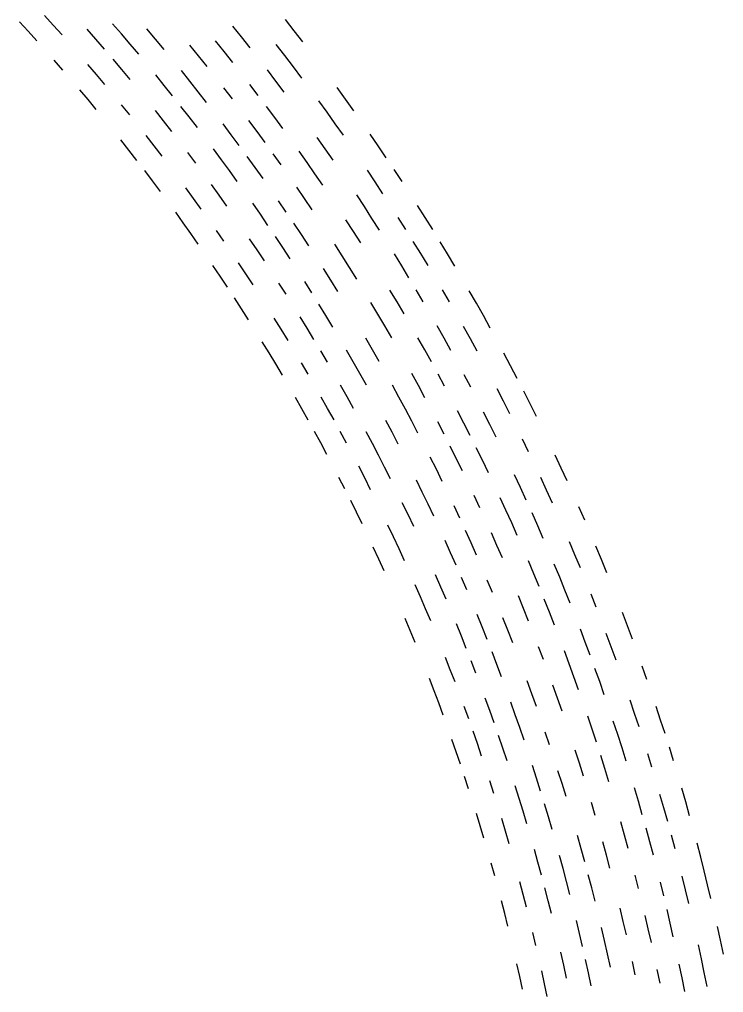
# Model space of a CAD drawing. Header units: metres. Extents: x -298 to 300, y -298 to 299.
# Drawn here: x 200.5 to 293.5, y 56.7 to 185.2 of the extents above; entities that cross this region are included whole.
import ezdxf

# ---------------------------------------------------------------- set-up
doc = ezdxf.new("R2010")
doc.units = ezdxf.units.M

msp = doc.modelspace()

# ---------------------------------------------------------------- linework, layer by layer
for p, q in [((204.98851, 184.42174, -692.8203), (203.82365, 185.7039, -692.8203)), ((236.80846, 183.68956, -692.8203), (235.64732, 185.17192, -692.8203)), ((201.68248, 183.61333, -692.8203), (200.52281, 184.87474, -692.8203)), ((206.14537, 183.13225, -692.8203), (204.98851, 184.42174, -692.8203)), ((210.62608, 182.56944, -692.8203), (209.4727, 183.88707, -692.8203)), ((213.97392, 183.27019, -692.8203), (212.81602, 184.60893, -692.8203)), ((218.49089, 182.57066, -692.8203), (217.33733, 183.93779, -692.8203)), ((229.83855, 182.86967, -692.8203), (228.68285, 184.30815, -692.8203)), ((202.83427, 182.34459, -692.8203), (201.68248, 183.61333, -692.8203)), ((211.77116, 181.24449, -692.8203), (210.62608, 182.56944, -692.8203)), ((215.12334, 181.92424, -692.8203), (213.97392, 183.27019, -692.8203)), ((219.63585, 181.19627, -692.8203), (218.49089, 182.57066, -692.8203)), ((230.98528, 181.42393, -692.8203), (229.83855, 182.86967, -692.8203)), ((237.96019, 182.19994, -692.8203), (236.80846, 183.68956, -692.8203)), ((216.26433, 180.57103, -692.8203), (215.12334, 181.92424, -692.8203)), ((224.16222, 180.38512, -692.8203), (223.02226, 181.78795, -692.8203)), ((227.56664, 180.92162, -692.8203), (226.4232, 182.34587, -692.8203)), ((235.57262, 180.39879, -692.8203), (234.43211, 181.87346, -692.8203)), ((214.0363, 178.57317, -692.8203), (212.90794, 179.9124, -692.8203)), ((225.29344, 178.97508, -692.8203), (224.16222, 180.38512, -692.8203)), ((228.70116, 179.49022, -692.8203), (227.56664, 180.92162, -692.8203)), ((236.70372, 178.91692, -692.8203), (235.57262, 180.39879, -692.8203)), ((206.24156, 178.4954, -692.8203), (205.11388, 179.78563, -692.8203)), ((210.69102, 177.90227, -692.8203), (209.56688, 179.22044, -692.8203)), ((237.82555, 177.42796, -692.8203), (236.70372, 178.91692, -692.8203)), ((211.80675, 176.57701, -692.8203), (210.69102, 177.90227, -692.8203)), ((215.15623, 177.22691, -692.8203), (214.0363, 178.57317, -692.8203)), ((219.63597, 176.4688, -692.8203), (218.52074, 177.84325, -692.8203)), ((223.01878, 177.03032, -692.8203), (221.89989, 178.42607, -692.8203)), ((234.37053, 177.04387, -692.8203), (233.25133, 178.51097, -692.8203)), ((220.74266, 175.08733, -692.8203), (219.63597, 176.4688, -692.8203)), ((224.12889, 175.62755, -692.8203), (223.01878, 177.03032, -692.8203)), ((228.63353, 174.7028, -692.8203), (227.5291, 176.1339, -692.8203)), ((232.0504, 175.15355, -692.8203), (230.94304, 176.60612, -692.8203)), ((235.48058, 175.56975, -692.8203), (234.37053, 177.04387, -692.8203)), ((243.57762, 174.64458, -692.8203), (242.47319, 176.16972, -692.8203)), ((209.57579, 174.5825, -692.8203), (208.47258, 175.89384, -692.8203)), ((225.23021, 174.21788, -692.8203), (224.12889, 175.62755, -692.8203)), ((210.67076, 173.26439, -692.8203), (209.57579, 174.5825, -692.8203)), ((215.10399, 172.55943, -692.8203), (214.01329, 173.90556, -692.8203)), ((222.92986, 172.30357, -692.8203), (221.84062, 173.6989, -692.8203)), ((234.2376, 172.22758, -692.8203), (233.1486, 173.69402, -692.8203)), ((241.13475, 172.91917, -692.8203), (240.04112, 174.42906, -692.8203)), ((244.67253, 173.11247, -692.8203), (243.57762, 174.64458, -692.8203)), ((219.55095, 171.77196, -692.8203), (218.46513, 173.14604, -692.8203)), ((224.01036, 170.90147, -692.8203), (222.92986, 172.30357, -692.8203)), ((235.31737, 170.75438, -692.8203), (234.2376, 172.22758, -692.8203)), ((242.21886, 171.40245, -692.8203), (241.13475, 172.91917, -692.8203)), ((220.62816, 170.3911, -692.8203), (219.55095, 171.77196, -692.8203)), ((228.4807, 169.9475, -692.8203), (227.40617, 171.37773, -692.8203)), ((231.89262, 170.36815, -692.8203), (230.81535, 171.81981, -692.8203)), ((243.29344, 169.87889, -692.8203), (242.21886, 171.40245, -692.8203)), ((218.32494, 168.48033, -692.8203), (217.25987, 169.84679, -692.8203)), ((229.54631, 168.51048, -692.8203), (228.4807, 169.9475, -692.8203)), ((232.9608, 168.90965, -692.8203), (231.89262, 170.36815, -692.8203)), ((240.8908, 168.09581, -692.8203), (239.82756, 169.60417, -692.8203)), ((247.89922, 168.47527, -692.8203), (246.83336, 170.02782, -692.8203)), ((214.96727, 167.92339, -692.8203), (213.90575, 169.26878, -692.8203)), ((219.38145, 167.10722, -692.8203), (218.32494, 168.48033, -692.8203)), ((248.9553, 166.91612, -692.8203), (247.89922, 168.47527, -692.8203)), ((216.02037, 166.5714, -692.8203), (214.96727, 167.92339, -692.8203)), ((223.80736, 166.20811, -692.8203), (222.75633, 167.60912, -692.8203)), ((227.1986, 166.65459, -692.8203), (226.14476, 168.07689, -692.8203)), ((231.65031, 165.61644, -692.8203), (230.60289, 167.06676, -692.8203)), ((235.06956, 165.9727, -692.8203), (234.01982, 167.44444, -692.8203)), ((238.50102, 166.29424, -692.8203), (237.4492, 167.78758, -692.8203)), ((241.94456, 166.5808, -692.8203), (240.8908, 168.09581, -692.8203)), ((228.24352, 165.2257, -692.8203), (227.1986, 166.65459, -692.8203)), ((239.5435, 164.7943, -692.8203), (238.50102, 166.29424, -692.8203)), ((218.101, 163.84758, -692.8203), (217.06493, 165.21275, -692.8203)), ((229.27946, 163.7902, -692.8203), (228.24352, 165.2257, -692.8203)), ((232.68864, 164.15953, -692.8203), (231.65031, 165.61644, -692.8203)), ((240.57658, 163.28777, -692.8203), (239.5435, 164.7943, -692.8203)), ((247.49547, 163.718, -692.8203), (246.45946, 165.26811, -692.8203)), ((251.03795, 163.77794, -692.8203), (250.00157, 165.35033, -692.8203)), ((219.12846, 162.47594, -692.8203), (218.101, 163.84758, -692.8203)), ((226.90733, 161.9658, -692.8203), (225.88286, 163.3864, -692.8203)), ((248.52171, 162.16142, -692.8203), (247.49547, 163.718, -692.8203)), ((223.52086, 161.54893, -692.8203), (222.49913, 162.94829, -692.8203)), ((227.92278, 160.5388, -692.8203), (226.90733, 161.9658, -692.8203)), ((238.1632, 161.51799, -692.8203), (237.14134, 163.00938, -692.8203)), ((246.06383, 160.45525, -692.8203), (245.04851, 161.99632, -692.8203)), ((224.5338, 160.14323, -692.8203), (223.52086, 161.54893, -692.8203)), ((232.333, 159.44511, -692.8203), (231.3242, 160.89989, -692.8203)), ((235.74852, 159.75005, -692.8203), (234.73778, 161.2263, -692.8203)), ((239.1757, 160.02019, -692.8203), (238.1632, 161.51799, -692.8203)), ((254.08775, 159.02214, -692.8203), (253.0811, 160.61382, -692.8203)), ((222.15892, 158.3225, -692.8203), (221.15746, 159.7133, -692.8203)), ((233.33257, 157.984, -692.8203), (232.333, 159.44511, -692.8203)), ((247.06956, 158.90782, -692.8203), (246.06383, 160.45525, -692.8203)), ((223.1516, 156.9254, -692.8203), (222.15892, 158.3225, -692.8203)), ((237.74211, 156.77861, -692.8203), (236.74998, 158.2675, -692.8203)), ((244.61363, 157.19756, -692.8203), (243.6187, 158.7296, -692.8203)), ((248.06554, 157.35405, -692.8203), (247.06956, 158.90782, -692.8203)), ((251.54149, 157.45323, -692.8203), (250.54472, 159.02898, -692.8203)), ((255.08434, 157.42418, -692.8203), (254.08775, 159.02214, -692.8203)), ((224.13548, 155.52202, -692.8203), (223.1516, 156.9254, -692.8203)), ((227.5194, 155.88817, -692.8203), (226.53307, 157.31285, -692.8203)), ((238.72484, 155.28355, -692.8203), (237.74211, 156.77861, -692.8203)), ((245.59886, 155.65929, -692.8203), (244.61363, 157.19756, -692.8203)), ((231.89464, 154.76762, -692.8203), (230.91527, 156.21977, -692.8203)), ((235.30412, 155.04308, -692.8203), (234.32298, 156.51665, -692.8203)), ((243.13109, 153.96617, -692.8203), (242.15654, 155.489, -692.8203)), ((253.50523, 154.28313, -692.8203), (252.5283, 155.87126, -692.8203)), ((257.04742, 154.20958, -692.8203), (256.07092, 155.81993, -692.8203)), ((232.86485, 153.30931, -692.8203), (231.89464, 154.76762, -692.8203)), ((236.27605, 153.56334, -692.8203), (235.30412, 155.04308, -692.8203)), ((250.99461, 152.65562, -692.8203), (250.02812, 154.22789, -692.8203)), ((254.47209, 152.68883, -692.8203), (253.50523, 154.28313, -692.8203)), ((258.0138, 152.593, -692.8203), (257.04742, 154.20958, -692.8203)), ((230.4243, 151.5775, -692.8203), (229.46501, 153.0205, -692.8203)), ((244.09612, 152.43724, -692.8203), (243.13109, 153.96617, -692.8203)), ((227.03416, 151.27525, -692.8203), (226.07683, 152.69688, -692.8203)), ((241.61656, 150.76158, -692.8203), (240.6621, 152.27495, -692.8203)), ((245.0515, 150.90227, -692.8203), (244.09612, 152.43724, -692.8203)), ((251.95128, 151.07726, -692.8203), (250.99461, 152.65562, -692.8203)), ((227.98253, 149.84752, -692.8203), (227.03416, 151.27525, -692.8203)), ((231.37456, 150.12852, -692.8203), (230.4243, 151.5775, -692.8203)), ((235.72038, 148.89824, -692.8203), (234.77776, 150.37462, -692.8203)), ((239.13573, 149.08781, -692.8203), (238.19188, 150.58568, -692.8203)), ((242.56145, 149.24223, -692.8203), (241.61656, 150.76158, -692.8203)), ((250.37938, 147.87645, -692.8203), (249.44286, 149.44499, -692.8203)), ((253.83476, 147.90263, -692.8203), (252.89806, 149.4929, -692.8203)), ((257.3125, 147.86986, -692.8203), (256.3758, 149.48216, -692.8203)), ((260.85168, 147.70738, -692.8203), (259.91595, 149.3419, -692.8203)), ((229.85228, 146.97441, -692.8203), (228.92192, 148.41393, -692.8203)), ((247.8596, 146.2617, -692.8203), (246.93333, 147.81444, -692.8203)), ((251.30602, 146.30199, -692.8203), (250.37938, 147.87645, -692.8203)), ((230.77367, 145.52904, -692.8203), (229.85228, 146.97441, -692.8203)), ((240.99516, 146.07445, -692.8203), (240.07018, 147.58409, -692.8203)), ((261.77716, 146.06706, -692.8203), (260.85168, 147.70738, -692.8203)), ((235.08397, 144.27348, -692.8203), (234.1704, 145.74596, -692.8203)), ((238.4923, 144.43394, -692.8203), (237.57768, 145.92784, -692.8203)), ((241.91069, 144.55907, -692.8203), (240.99516, 146.07445, -692.8203)), ((248.77617, 144.70311, -692.8203), (247.8596, 146.2617, -692.8203)), ((262.69232, 144.42088, -692.8203), (261.77716, 146.06706, -692.8203)), ((235.98827, 142.79527, -692.8203), (235.08397, 144.27348, -692.8203)), ((239.39757, 142.93425, -692.8203), (238.4923, 144.43394, -692.8203)), ((249.68297, 143.13878, -692.8203), (248.77617, 144.70311, -692.8203)), ((256.58496, 143.09679, -692.8203), (255.67827, 144.70451, -692.8203)), ((260.06165, 142.99815, -692.8203), (259.15546, 144.62779, -692.8203)), ((233.48302, 141.15855, -692.8203), (232.58904, 142.62108, -692.8203)), ((247.14195, 141.55772, -692.8203), (246.24522, 143.10612, -692.8203)), ((254.02641, 141.54411, -692.8203), (253.12956, 143.13579, -692.8203)), ((257.48145, 141.48338, -692.8203), (256.58496, 143.09679, -692.8203)), ((260.95752, 141.36278, -692.8203), (260.06165, 142.99815, -692.8203)), ((241.17973, 139.91801, -692.8203), (240.29338, 141.42894, -692.8203)), ((244.59984, 139.97868, -692.8203), (243.71306, 141.5111, -692.8203)), ((248.02904, 140.00377, -692.8203), (247.14195, 141.55772, -692.8203)), ((254.91325, 139.94688, -692.8203), (254.02641, 141.54411, -692.8203)), ((234.36772, 139.69048, -692.8203), (233.48302, 141.15855, -692.8203)), ((265.3755, 139.44823, -692.8203), (264.49158, 141.11143, -692.8203)), ((235.24327, 138.21678, -692.8203), (234.36772, 139.69048, -692.8203)), ((238.64519, 138.32689, -692.8203), (237.7689, 139.82188, -692.8203)), ((245.47704, 138.44066, -692.8203), (244.59984, 139.97868, -692.8203)), ((266.24902, 137.77953, -692.8203), (265.3755, 139.44823, -692.8203)), ((246.34453, 136.8972, -692.8203), (245.47704, 138.44066, -692.8203)), ((253.21129, 136.82536, -692.8203), (252.3441, 138.41203, -692.8203)), ((256.65674, 136.7357, -692.8203), (255.79002, 138.34404, -692.8203)), ((260.11005, 136.60979, -692.8203), (259.24408, 138.23985, -692.8203)), ((243.7816, 135.35216, -692.8203), (242.92387, 136.8795, -692.8203)), ((250.6314, 135.3087, -692.8203), (249.77379, 136.87914, -692.8203)), ((254.06847, 135.23326, -692.8203), (253.21129, 136.82536, -692.8203)), ((264.43805, 134.7658, -692.8203), (263.5835, 136.4232, -692.8203)), ((237.81413, 133.76317, -692.8203), (236.96654, 135.2531, -692.8203)), ((241.21758, 133.809, -692.8203), (240.36961, 135.32036, -692.8203)), ((244.62975, 133.81932, -692.8203), (243.7816, 135.35216, -692.8203)), ((251.47911, 133.73277, -692.8203), (250.6314, 135.3087, -692.8203)), ((267.9646, 134.42577, -692.8203), (267.11206, 136.10533, -692.8203)), ((238.65239, 132.26787, -692.8203), (237.81413, 133.76317, -692.8203)), ((242.05608, 132.29234, -692.8203), (241.21758, 133.809, -692.8203)), ((252.31694, 132.1516, -692.8203), (251.47911, 133.73277, -692.8203)), ((265.28223, 133.10301, -692.8203), (264.43805, 134.7658, -692.8203)), ((268.80652, 132.74083, -692.8203), (267.9646, 134.42577, -692.8203)), ((259.1961, 131.8784, -692.8203), (258.3598, 133.50279, -692.8203)), ((262.64642, 131.68736, -692.8203), (261.81128, 133.33348, -692.8203)), ((249.71715, 130.66948, -692.8203), (248.88866, 132.23436, -692.8203)), ((253.14482, 130.56523, -692.8203), (252.31694, 132.1516, -692.8203)), ((256.57996, 130.42497, -692.8203), (255.75285, 132.033, -692.8203)), ((260.02216, 130.2487, -692.8203), (259.1961, 131.8784, -692.8203)), ((263.4712, 130.036, -692.8203), (262.64642, 131.68736, -692.8203)), ((240.3007, 129.2617, -692.8203), (239.48125, 130.76738, -692.8203)), ((243.70439, 129.24333, -692.8203), (242.885, 130.77043, -692.8203)), ((247.1162, 129.18932, -692.8203), (246.2971, 130.73784, -692.8203)), ((250.53575, 129.09941, -692.8203), (249.71715, 130.66948, -692.8203)), ((241.11064, 127.75085, -692.8203), (240.3007, 129.2617, -692.8203)), ((247.92558, 127.63561, -692.8203), (247.1162, 129.18932, -692.8203)), ((258.20374, 127.193474, -692.8203), (257.39697, 128.81175, -692.8203)), ((261.6435, 126.97393, -692.8203), (260.83795, 128.61388, -692.8203)), ((267.75183, 128.08324, -692.8203), (266.9391, 129.76164, -692.8203)), ((248.7252, 126.076836, -692.8203), (247.92558, 127.63561, -692.8203)), ((255.56853, 125.77508, -692.8203), (254.77068, 127.376884, -692.8203)), ((272.06805, 125.94909, -692.8203), (271.26868, 127.65472, -692.8203)), ((246.10484, 124.63146, -692.8203), (245.31432, 126.17382, -692.8203)), ((249.515, 124.513054, -692.8203), (248.7252, 126.076836, -692.8203)), ((259.00043, 125.57006, -692.8203), (258.20374, 127.193474, -692.8203)), ((262.43872, 125.32891, -692.8203), (261.6435, 126.97393, -692.8203)), ((272.8567, 124.23846, -692.8203), (272.06805, 125.94909, -692.8203)), ((243.48338, 123.1881, -692.8203), (242.70201, 124.71398, -692.8203)), ((246.8856, 123.08416, -692.8203), (246.10484, 124.63146, -692.8203)), ((256.35632, 124.16827, -692.8203), (255.56853, 125.77508, -692.8203)), ((266.66626, 123.37957, -692.8203), (265.88318, 125.0512, -692.8203)), ((270.12646, 123.01757, -692.8203), (269.34546, 124.71111, -692.8203)), ((253.71123, 122.768486, -692.8203), (252.9323, 124.358696, -692.8203)), ((267.43884, 121.70306, -692.8203), (266.66626, 123.37957, -692.8203)), ((254.48021, 121.17339, -692.8203), (253.71123, 122.768486, -692.8203)), ((261.32904, 120.67028, -692.8203), (260.5631, 122.308464, -692.8203)), ((270.89673, 121.31921, -692.8203), (270.12646, 123.01757, -692.8203)), ((245.01732, 120.1217, -692.8203), (244.25517, 121.65734, -692.8203)), ((251.82536, 119.79229, -692.8203), (251.06511, 121.37072, -692.8203)), ((255.23912, 119.57354, -692.8203), (254.48021, 121.17339, -692.8203)), ((258.65906, 119.318535, -692.8203), (257.9016, 120.93993, -692.8203)), ((264.7622, 120.36431, -692.8203), (263.99805, 122.02404, -692.8203)), ((275.15796, 119.0772, -692.8203), (274.40173, 120.80242, -692.8203)), ((245.76982, 118.58129, -692.8203), (245.01732, 120.1217, -692.8203)), ((252.57567, 118.2091, -692.8203), (251.82536, 119.79229, -692.8203)), ((265.51587, 118.69976, -692.8203), (264.7622, 120.36431, -692.8203)), ((268.95227, 118.33556, -692.8203), (268.2008, 120.02166, -692.8203)), ((249.91118, 116.84673, -692.8203), (249.16948, 118.41326, -692.8203)), ((266.25903, 117.03051, -692.8203), (265.51587, 118.69976, -692.8203)), ((269.6931, 116.64471, -692.8203), (268.95227, 118.33556, -692.8203)), ((260.1432, 116.06158, -692.8203), (259.40625, 117.692375, -692.8203)), ((263.56494, 115.72729, -692.8203), (262.83002, 117.37963, -692.8203)), ((250.64305, 115.27563, -692.8203), (249.91118, 116.84673, -692.8203)), ((257.45544, 114.74554, -692.8203), (256.7268, 116.35955, -692.8203)), ((260.86993, 114.42614, -692.8203), (260.1432, 116.06158, -692.8203)), ((264.28955, 114.070305, -692.8203), (263.56494, 115.72729, -692.8203)), ((273.87073, 114.47796, -692.8203), (273.14337, 116.195244, -692.8203)), ((247.96904, 113.93206, -692.8203), (247.24571, 115.48644, -692.8203)), ((251.36497, 113.69994, -692.8203), (250.64305, 115.27563, -692.8203)), ((258.17395, 113.12701, -692.8203), (257.45544, 114.74554, -692.8203)), ((274.58734, 112.756096, -692.8203), (273.87073, 114.47796, -692.8203)), ((277.36163, 113.873344, -692.8203), (276.63794, 115.6126, -692.8203)), ((248.6826, 112.37316, -692.8203), (247.96904, 113.93206, -692.8203)), ((268.42554, 111.99511, -692.8203), (267.71393, 113.67809, -692.8203)), ((271.8518, 111.54458, -692.8203), (271.14294, 113.24914, -692.8203)), ((278.07434, 112.12957, -692.8203), (277.36163, 113.873344, -692.8203)), ((256.17725, 110.22393, -692.8203), (255.47704, 111.82998, -692.8203)), ((269.1266, 110.30764, -692.8203), (268.42554, 111.99511, -692.8203)), ((253.4713, 108.945915, -692.8203), (252.77916, 110.534996, -692.8203)), ((259.58044, 109.87652, -692.8203), (258.88232, 111.50399, -692.8203)), ((262.98834, 109.49273, -692.8203), (262.29248, 111.141655, -692.8203)), ((272.54993, 109.83556, -692.8203), (271.8518, 111.54458, -692.8203)), ((256.86743, 108.61346, -692.8203), (256.17725, 110.22393, -692.8203)), ((273.2373, 108.122215, -692.8203), (272.54993, 109.83556, -692.8203)), ((276.67206, 107.563896, -692.8203), (275.98804, 109.299, -692.8203)), ((254.15349, 107.35247, -692.8203), (253.4713, 108.945915, -692.8203)), ((267.08337, 107.39782, -692.8203), (266.40063, 109.07253, -692.8203)), ((270.49683, 106.91961, -692.8203), (269.81702, 108.615776, -692.8203)), ((254.82567, 105.75478, -692.8203), (254.15349, 107.35247, -692.8203)), ((267.75555, 105.718834, -692.8203), (267.08337, 107.39782, -692.8203)), ((271.16602, 105.21917, -692.8203), (270.49683, 106.91961, -692.8203)), ((280.8153, 105.11056, -692.8203), (280.1466, 106.87176, -692.8203)), ((252.10295, 104.51293, -692.8203), (251.43864, 106.09356, -692.8203)), ((258.877, 103.75643, -692.8203), (258.21735, 105.37966, -692.8203)), ((261.61334, 104.96813, -692.8203), (260.94598, 106.60854, -692.8203)), ((265.01343, 104.520164, -692.8203), (264.34875, 106.18194, -692.8203)), ((252.75731, 102.928185, -692.8203), (252.10295, 104.51293, -692.8203)), ((262.2704, 103.3236, -692.8203), (261.61334, 104.96813, -692.8203)), ((265.6676, 102.85421, -692.8203), (265.01343, 104.520164, -692.8203)), ((275.23486, 102.956535, -692.8203), (274.57983, 104.68261, -692.8203)), ((278.65857, 102.33315, -692.8203), (278.00732, 104.080894, -692.8203)), ((281.47296, 103.345146, -692.8203), (280.8153, 105.11056, -692.8203)), ((259.5265, 102.12908, -692.8203), (258.877, 103.75643, -692.8203)), ((275.87903, 101.22637, -692.8203), (275.23486, 102.956535, -692.8203)), ((263.55347, 100.02215, -692.8203), (262.9171, 101.67489, -692.8203)), ((269.70874, 100.65691, -692.8203), (269.06824, 102.34832, -692.8203)), ((273.10913, 100.09301, -692.8203), (272.47217, 101.80581, -692.8203)), ((279.29883, 100.58132, -692.8203), (278.65857, 102.33315, -692.8203)), ((257.41357, 99.32256, -692.8203), (256.78174, 100.9367, -692.8203)), ((260.7948, 98.862236, -692.8203), (260.16577, 100.49767, -692.8203)), ((258.03528, 97.70443, -692.8203), (257.41357, 99.32256, -692.8203)), ((264.17944, 98.36547, -692.8203), (263.55347, 100.02215, -692.8203)), ((273.73535, 98.37621, -692.8203), (273.10913, 100.09301, -692.8203)), ((277.13464, 97.75402, -692.8203), (276.51227, 99.49218, -692.8203)), ((283.37915, 98.02459, -692.8203), (282.75488, 99.80212, -692.8203)), ((255.27489, 96.54873, -692.8203), (254.6605, 98.14953, -692.8203)), ((268.17932, 96.1502, -692.8203), (267.56714, 97.832115, -692.8203)), ((274.35083, 96.65554, -692.8203), (273.73535, 98.37621, -692.8203)), ((277.7461, 96.011955, -692.8203), (277.13464, 97.75402, -692.8203)), ((255.8792, 94.944084, -692.8203), (255.27489, 96.54873, -692.8203)), ((271.56622, 95.55892, -692.8203), (270.95776, 97.26214, -692.8203)), ((262.62, 93.93261, -692.8203), (262.0219, 95.57964, -692.8203)), ((268.78088, 94.46444, -692.8203), (268.17932, 96.1502, -692.8203)), ((272.164, 93.85189, -692.8203), (271.56622, 95.55892, -692.8203)), ((281.7494, 93.53466, -692.8203), (281.15332, 95.302086, -692.8203)), ((256.4734, 93.335686, -692.8203), (255.8792, 94.944084, -692.8203)), ((259.8391, 92.82702, -692.8203), (259.24805, 94.4566, -692.8203)), ((263.20776, 92.28185, -692.8203), (262.62, 93.93261, -692.8203)), ((265.99463, 93.37206, -692.8203), (265.40002, 95.04034, -692.8203)), ((285.18475, 92.66888, -692.8203), (284.59412, 94.45791, -692.8203)), ((266.57886, 91.700096, -692.8203), (265.99463, 93.37206, -692.8203)), ((276.13208, 91.470604, -692.8203), (275.5492, 93.20266, -692.8203)), ((279.5147, 90.763084, -692.8203), (278.93616, 92.51641, -692.8203)), ((282.3343, 91.76351, -692.8203), (281.7494, 93.53466, -692.8203)), ((285.76416, 90.87615, -692.8203), (285.18475, 92.66888, -692.8203)), ((267.15247, 90.02444, -692.8203), (266.57886, 91.700096, -692.8203)), ((276.7041, 89.73492, -692.8203), (276.13208, 91.470604, -692.8203)), ((258.1953, 88.488365, -692.8203), (257.63147, 90.10775, -692.8203)), ((260.9906, 89.556816, -692.8203), (260.41998, 91.19372, -692.8203)), ((264.35205, 88.96929, -692.8203), (263.7851, 90.62737, -692.8203)), ((270.52185, 89.38488, -692.8203), (269.95215, 91.08172, -692.8203)), ((280.0822, 89.00616, -692.8203), (279.5147, 90.763084, -692.8203)), ((261.55084, 87.91631, -692.8203), (260.9906, 89.556816, -692.8203)), ((264.90857, 87.3077, -692.8203), (264.35205, 88.96929, -692.8203)), ((274.44757, 86.98702, -692.8203), (273.89282, 88.70861, -692.8203)), ((280.63867, 87.24563, -692.8203), (280.0822, 89.00616, -692.8203)), ((286.88916, 87.27993, -692.8203), (286.33228, 89.07983, -692.8203)), ((258.7489, 86.86544, -692.8203), (258.1953, 88.488365, -692.8203)), ((277.81543, 86.25286, -692.8203), (277.26526, 87.99563, -692.8203)), ((284.02216, 86.42837, -692.8203), (283.4707, 88.21029, -692.8203)), ((268.81006, 84.97625, -692.8203), (268.26813, 86.66247, -692.8203)), ((274.99146, 85.261955, -692.8203), (274.44757, 86.98702, -692.8203)), ((278.3546, 84.506645, -692.8203), (277.81543, 86.25286, -692.8203)), ((259.82556, 83.60931, -692.8203), (259.29236, 85.23907, -692.8203)), ((269.34143, 83.286644, -692.8203), (268.81006, 84.97625, -692.8203)), ((272.16687, 84.27325, -692.8203), (271.62915, 85.98055, -692.8203)), ((263.16974, 82.97405, -692.8203), (262.6405, 84.62487, -692.8203)), ((266.51538, 82.30221, -692.8203), (265.99023, 83.97408, -692.8203)), ((272.69373, 82.56255, -692.8203), (272.16687, 84.27325, -692.8203)), ((282.24158, 81.943535, -692.8203), (281.71838, 83.71429, -692.8203)), ((288.4917, 81.85964, -692.8203), (287.96887, 83.66976, -692.8203)), ((267.03003, 80.62707, -692.8203), (266.51538, 82.30221, -692.8203)), ((285.60925, 81.06219, -692.8203), (285.09143, 82.85424, -692.8203)), ((270.3723, 79.897545, -692.8203), (269.86224, 81.59371, -692.8203)), ((276.55798, 80.06667, -692.8203), (276.0467, 81.80172, -692.8203)), ((282.75366, 80.16955, -692.8203), (282.24158, 81.943535, -692.8203)), ((286.11572, 79.2669, -692.8203), (285.60925, 81.06219, -692.8203)), ((289.00317, 80.04626, -692.8203), (288.4917, 81.85964, -692.8203)), ((261.3636, 78.70022, -692.8203), (260.8612, 80.339806, -692.8203)), ((264.69525, 78.00201, -692.8203), (264.19714, 79.66256, -692.8203)), ((267.53418, 78.94869, -692.8203), (267.03003, 80.62707, -692.8203)), ((270.87183, 78.19817, -692.8203), (270.3723, 79.897545, -692.8203)), ((261.8557, 77.05749, -692.8203), (261.3636, 78.70022, -692.8203)), ((280.4015, 77.48873, -692.8203), (279.90637, 79.24804, -692.8203)), ((283.7444, 76.61202, -692.8203), (283.25464, 78.39236, -692.8203)), ((265.18292, 76.33834, -692.8203), (264.69525, 78.00201, -692.8203)), ((274.6936, 75.68749, -692.8203), (274.20984, 77.41094, -692.8203)), ((280.88568, 75.72637, -692.8203), (280.4015, 77.48873, -692.8203)), ((287.09485, 75.66689, -692.8203), (286.61096, 77.46844, -692.8203)), ((278.02637, 74.84258, -692.8203), (277.54785, 76.58703, -692.8203)), ((284.2229, 74.828636, -692.8203), (283.7444, 76.61202, -692.8203)), ((290.46912, 74.58718, -692.8203), (289.99188, 76.409966, -692.8203)), ((268.98303, 73.89495, -692.8203), (268.51068, 75.58257, -692.8203)), ((272.30597, 73.0816, -692.8203), (271.83862, 74.79012, -692.8203)), ((275.1665, 73.96099, -692.8203), (274.6936, 75.68749, -692.8203)), ((278.49396, 73.095146, -692.8203), (278.02637, 74.84258, -692.8203)), ((290.9348, 72.76144, -692.8203), (290.46912, 74.58718, -692.8203)), ((263.27002, 72.11108, -692.8203), (262.8089, 73.76287, -692.8203)), ((269.44482, 72.20434, -692.8203), (268.98303, 73.89495, -692.8203)), ((272.76257, 71.37014, -692.8203), (272.30597, 73.0816, -692.8203)), ((276.07983, 70.49923, -692.8203), (275.6286, 72.23156, -692.8203)), ((282.27155, 70.42132, -692.8203), (281.82068, 72.19259, -692.8203)), ((288.47864, 70.24438, -692.8203), (288.02875, 72.0548, -692.8203)), ((291.38916, 70.93279, -692.8203), (290.9348, 72.76144, -692.8203)), ((267.0288, 69.65383, -692.8203), (266.58307, 71.32931, -692.8203)), ((273.20844, 69.655815, -692.8203), (272.76257, 71.37014, -692.8203)), ((285.5913, 69.46081, -692.8203), (285.14642, 71.25298, -692.8203)), ((291.8319, 69.10131, -692.8203), (291.38916, 70.93279, -692.8203)), ((267.464, 67.97558, -692.8203), (267.0288, 69.65383, -692.8203)), ((270.33655, 68.81463, -692.8203), (269.896, 70.51089, -692.8203)), ((276.52014, 68.76409, -692.8203), (276.07983, 70.49923, -692.8203)), ((288.9171, 68.431175, -692.8203), (288.47864, 70.24438, -692.8203)), ((264.59082, 67.138725, -692.8203), (264.16095, 68.79894, -692.8203)), ((270.76636, 67.11556, -692.8203), (270.33655, 68.81463, -692.8203)), ((265.01025, 65.47582, -692.8203), (264.59082, 67.138725, -692.8203)), ((280.25415, 66.07693, -692.8203), (279.8307, 67.835625, -692.8203)), ((283.55725, 65.090965, -692.8203), (283.13977, 66.870445, -692.8203)), ((286.44727, 65.86828, -692.8203), (286.0249, 67.665886, -692.8203)), ((274.48132, 64.49645, -692.8203), (274.0678, 66.218925, -692.8203)), ((280.66663, 64.315575, -692.8203), (280.25415, 66.07693, -692.8203)), ((286.85828, 64.068016, -692.8203), (286.44727, 65.86828, -692.8203)), ((268.70618, 62.924763, -692.8203), (268.30267, 64.610985, -692.8203)), ((274.8839, 62.77141, -692.8203), (274.48132, 64.49645, -692.8203)), ((277.77557, 63.542377, -692.8203), (277.36804, 65.285576, -692.8203)), ((283.96338, 63.308857, -692.8203), (283.55725, 65.090965, -692.8203)), ((293.09106, 63.590565, -692.8203), (292.68286, 65.43011, -692.8203)), ((278.17218, 61.79665, -692.8203), (277.77557, 63.542377, -692.8203)), ((290.55707, 61.15166, -692.8203), (290.16425, 62.97539, -692.8203)), ((293.48767, 61.748432, -692.8203), (293.09106, 63.590565, -692.8203)), ((272.37878, 60.293232, -692.8203), (271.99176, 62.002613, -692.8203)), ((278.5578, 60.04842, -692.8203), (278.17218, 61.79665, -692.8203)), ((266.5833, 58.798664, -692.8203), (266.2058, 60.471638, -692.8203)), ((275.65674, 59.31383, -692.8203), (275.27576, 61.043842, -692.8203)), ((281.8376, 59.016376, -692.8203), (281.45837, 60.785236, -692.8203)), ((288.02344, 58.65209, -692.8203), (287.64636, 60.459858, -692.8203)), ((290.93848, 59.32546, -692.8203), (290.55707, 61.15166, -692.8203)), ((269.85297, 57.851276, -692.8203), (269.48132, 59.54485, -692.8203)), ((272.75513, 58.58144, -692.8203), (272.37878, 60.293232, -692.8203)), ((276.0268, 57.58144, -692.8203), (275.65674, 59.31383, -692.8203)), ((285.11475, 57.94765, -692.8203), (284.7422, 59.73714, -692.8203)), ((291.30835, 57.496906, -692.8203), (290.93848, 59.32546, -692.8203)), ((266.95032, 57.12331, -692.8203), (266.5833, 58.798664, -692.8203)), ((270.214, 56.155384, -692.8203), (269.85297, 57.851276, -692.8203)), ((288.38916, 56.842, -692.8203), (288.02344, 58.65209, -692.8203))]:
    msp.add_line(p, q)

doc.saveas('drawing.dxf')
